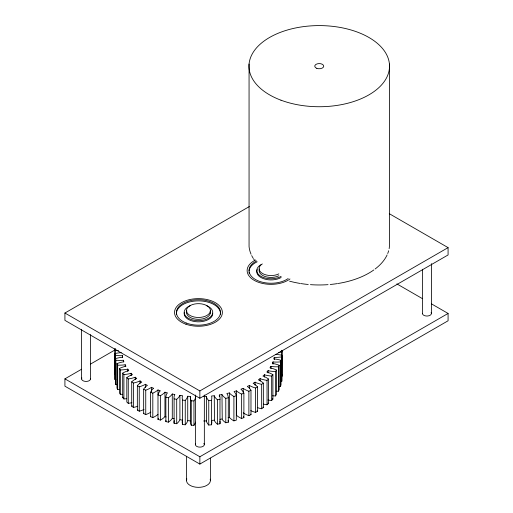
<?xml version="1.0" encoding="UTF-8"?>
<svg xmlns="http://www.w3.org/2000/svg" width="513" height="513" viewBox="0 0 513 513"><rect width="100%" height="100%" fill="white"/><g stroke="black" fill="none" stroke-linecap="round" stroke-linejoin="round"><path stroke-width="0.77" d="M114.97 350.103L115.111 348.551L114.97 374.522L114.97 350.103A22.091 12.754 0 0 0 118.586 350.783M280.887 381.415A22.091 12.754 0 0 0 281.797 381.268L281.945 355.297A22.091 12.754 0 0 0 275.513 354.355M281.797 381.268L281.958 350.244L282.092 376.215L281.958 374.663M182.339 420.711A22.091 12.754 0 0 0 182.602 424.54L185.257 424.783L185.257 400.364A22.091 12.754 0 0 0 187.732 396.235L190.445 396.485L190.323 397.03A22.091 12.754 0 0 0 191.272 400.82L191.272 425.239L193.959 425.315A22.091 12.754 0 0 0 195.485 422.154M190.445 396.485L190.323 421.442A22.091 12.754 0 0 0 191.272 425.239M281.797 356.849A22.091 12.754 0 0 1 275.231 357.401L274.288 357.33L273.859 358.895A22.091 12.754 0 0 1 281.015 360.325L281.015 384.737L280.592 386.276A22.091 12.754 0 0 1 278.713 386.436M280.592 386.276L280.592 361.857L281.015 360.325M280.592 361.857A22.091 12.754 0 0 1 273.961 362.005L273.031 361.883L272.32 363.409A22.091 12.754 0 0 1 279.181 365.262L279.181 389.681L278.482 391.182A22.091 12.754 0 0 1 276.584 391.227M278.482 391.182L278.482 366.763L279.181 365.262M278.482 366.763A22.091 12.754 0 0 1 271.864 366.513L270.967 366.333L269.979 367.808A22.091 12.754 0 0 1 276.469 370.065L276.469 394.484L275.5 395.933A22.091 12.754 0 0 1 272.659 395.792M275.5 395.933L275.5 371.515L276.469 370.065M275.5 371.515A22.091 12.754 0 0 1 268.959 370.867L268.1 370.63L266.85 372.047A22.091 12.754 0 0 1 272.897 374.682L272.897 399.095L271.672 400.48A22.091 12.754 0 0 1 267.953 400.018M271.672 400.48L271.672 376.061L272.897 374.682M271.672 376.061A22.091 12.754 0 0 1 265.285 375.022L264.471 374.734L262.977 376.067A22.091 12.754 0 0 1 268.511 379.049L268.511 403.468L267.042 404.77A22.091 12.754 0 0 1 263.425 404.09M267.042 404.77L267.042 380.351L268.511 379.049M267.042 380.351A22.091 12.754 0 0 1 260.88 378.934L260.123 378.6L258.392 379.832A22.091 12.754 0 0 1 263.355 383.134L263.355 407.553L261.662 408.758A22.091 12.754 0 0 1 257.366 407.585M250.786 410.631A22.091 12.754 0 0 0 255.583 412.401L257.488 411.298L257.488 386.885A22.091 12.754 0 0 0 253.153 383.301L255.096 382.179L255.788 382.557A22.091 12.754 0 0 0 261.662 384.34L263.355 383.134M389.258 213.671L448.08 247.625L448.08 254.955L199.858 398.261L64.92 320.356L64.92 313.026L249.35 206.547M431.471 303.863L448.08 313.449L448.08 320.779L199.858 464.085L64.92 386.18L64.92 378.857L81.561 369.245M90.577 364.044L114.841 350.033M64.92 313.026L199.858 390.932L448.08 247.625M243.239 412.747L243.784 413.202A22.091 12.754 0 0 0 248.882 415.652L250.979 414.677L250.979 390.258A22.091 12.754 0 0 0 247.311 386.43L249.446 385.436L250.068 385.853A22.091 12.754 0 0 0 255.583 387.982L257.488 386.885M64.92 378.857L199.858 456.762L448.08 313.449M219.327 396.562L219.327 394.991L221.975 394.58L222.251 419.525A22.091 12.754 0 0 0 225.791 422.763L228.304 422.205L228.304 397.793A22.091 12.754 0 0 0 226.868 393.497L229.433 392.932L229.433 417.345L229.798 417.851A22.091 12.754 0 0 0 233.909 420.865L236.307 420.16L236.307 395.741A22.091 12.754 0 0 0 234.095 391.56L236.544 390.842L236.544 415.254L237.006 415.742A22.091 12.754 0 0 0 241.629 418.486L243.887 417.64L243.887 393.221A22.091 12.754 0 0 0 240.937 389.194L243.239 388.335L243.784 388.783A22.091 12.754 0 0 0 248.882 391.239L250.979 390.258M236.544 390.842L237.006 391.323A22.091 12.754 0 0 0 241.629 394.067L243.887 393.221M229.433 392.932L229.798 393.439A22.091 12.754 0 0 0 233.909 396.446L236.307 395.741M221.975 394.58L222.251 395.106A22.091 12.754 0 0 0 225.791 398.345L228.304 397.793M228.15 417.633L229.433 417.345M203.642 396.568L206.386 396.485L206.463 421.455A22.091 12.754 0 0 0 208.759 425.046L211.414 424.802L211.414 400.39A22.091 12.754 0 0 0 211.555 396.017L214.267 395.767L214.447 396.312A22.091 12.754 0 0 0 217.377 399.749L219.981 399.345A22.091 12.754 0 0 0 219.327 394.991M219.987 419.301L221.975 418.993M214.267 395.767L214.447 420.724A22.091 12.754 0 0 0 217.377 424.161L219.981 423.764L219.981 399.345M206.386 396.485L206.463 397.036A22.091 12.754 0 0 0 208.759 400.634L211.414 400.39M214.267 420.185L211.555 420.436A22.091 12.754 0 0 1 211.414 424.802M203.642 420.987L206.386 420.904M191.272 400.82L193.959 400.903A22.091 12.754 0 0 0 195.671 396.645M160.389 395.677L157.991 394.972A22.091 12.754 0 0 1 159.799 391.284L160.293 390.816L157.991 389.951L157.991 419.39L160.389 420.096L160.389 395.677A22.091 12.754 0 0 0 164.955 392.189L167.405 392.913L166.994 393.407A22.091 12.754 0 0 0 165.866 397.184L165.866 421.596L168.379 422.154L168.379 397.742A22.091 12.754 0 0 0 172.291 393.997L174.85 394.561L174.535 395.087A22.091 12.754 0 0 0 174.099 398.909L174.099 423.321L176.703 423.725L176.703 399.306A22.091 12.754 0 0 0 179.909 395.35L182.557 395.76L182.339 396.293A22.091 12.754 0 0 0 182.602 400.121L185.257 400.364M185.257 424.783A22.091 12.754 0 0 0 187.732 420.647L190.445 420.897M174.099 398.909L176.703 399.306M176.703 423.725A22.091 12.754 0 0 0 179.909 419.762L182.557 420.173M165.866 397.184L168.379 397.742M168.379 422.154A22.091 12.754 0 0 0 172.291 418.409L174.208 418.839M160.389 420.096A22.091 12.754 0 0 0 164.955 416.607L166.18 416.966M121.248 352.668A22.091 12.754 0 0 0 114.816 353.604L114.957 355.156A22.091 12.754 0 0 0 122.472 355.695L122.62 357.279L121.664 357.324A22.091 12.754 0 0 0 115.438 358.651L115.861 360.184A22.091 12.754 0 0 0 123.434 360.267L123.864 361.832L122.921 361.934A22.091 12.754 0 0 0 116.97 363.627L117.669 365.128A22.091 12.754 0 0 0 125.21 364.749L125.922 366.282L125.012 366.442A22.091 12.754 0 0 0 119.394 368.481L120.356 369.937A22.091 12.754 0 0 0 127.795 369.103L128.776 370.585L127.897 370.796A22.091 12.754 0 0 0 122.684 373.169L123.909 374.554A22.091 12.754 0 0 0 131.155 373.278L132.399 374.695L131.559 374.958A22.091 12.754 0 0 0 126.807 377.632L128.269 378.934A22.091 12.754 0 0 0 135.246 377.228L136.74 378.562L135.958 378.87A22.091 12.754 0 0 0 131.713 381.819L133.406 383.025A22.091 12.754 0 0 0 140.036 380.909L141.761 382.14L141.037 382.499A22.091 12.754 0 0 0 137.349 385.686L139.254 386.783A22.091 12.754 0 0 0 145.461 384.282L147.404 385.404L146.75 385.802A22.091 12.754 0 0 0 143.653 389.194L145.743 390.169A22.091 12.754 0 0 0 151.47 387.309L153.599 388.303L153.021 388.745A22.091 12.754 0 0 0 150.566 392.298L152.816 393.144A22.091 12.754 0 0 0 157.991 389.951M150.566 392.298L150.566 416.716L152.816 417.563A22.091 12.754 0 0 0 157.991 414.369M143.653 389.194L143.653 413.606L145.743 414.587A22.091 12.754 0 0 0 150.854 412.138M396.87 283.888L422.475 298.669M137.349 385.686L137.349 410.099L139.254 411.202A22.091 12.754 0 0 0 144.057 409.438M131.713 381.819L131.713 406.232L133.406 407.444A22.091 12.754 0 0 0 137.702 406.27M131.886 402.673A22.091 12.754 0 0 1 128.269 403.346L126.807 402.045L126.807 377.632M122.684 373.169L122.684 397.588L123.909 398.973A22.091 12.754 0 0 0 126.711 398.665M122.261 394.285A22.091 12.754 0 0 1 120.356 394.35L119.394 392.9L119.394 368.481M119.567 389.591A22.091 12.754 0 0 1 117.669 389.547L116.97 388.04L116.97 363.627M116.797 384.692A22.091 12.754 0 0 1 115.861 384.603L115.438 383.064L115.438 358.651M115.874 379.723A22.091 12.754 0 0 1 114.957 379.575L114.816 353.604M431.414 263.631L431.414 313.59M422.455 269.242L422.455 313.59M389.418 64.042L389.418 246.522A70.275 40.572 0 0 1 389.13 248.645M274.288 357.33L274.288 359.69M273.031 361.883L273.031 364.243M270.967 366.333L270.967 368.693M268.1 370.63L268.1 372.996M264.471 374.734L264.471 377.1M261.662 384.34L261.662 408.758M260.123 378.6L260.123 380.96M255.583 387.982L255.583 412.401M255.096 382.179L255.096 385.327M249.446 385.436L249.446 388.585M249.061 64.042L249.061 246.522A70.275 40.572 0 0 0 251.056 254.217M248.882 391.239L248.882 415.652M243.239 388.335L243.239 393.061M241.629 394.067L241.629 418.486M233.909 396.446L233.909 420.865M225.791 398.345L225.791 422.763M217.377 399.749L217.377 424.161M210.413 310.718A11.959 6.906 0 0 1 192.24 316.463A11.959 6.906 0 0 1 192.715 304.504A11.959 6.906 0 0 1 210.413 310.718L210.413 313.122M210.413 458.167L210.413 480.604M208.759 400.634L208.759 425.046M204.341 395.004L204.341 444.688M199.858 390.932L199.858 398.261M199.858 456.762L199.858 464.085M195.382 395.004L195.382 444.688M193.959 400.903L193.959 425.315M187.732 396.235L187.732 420.647M186.501 310.403L186.501 312.808M186.501 456.249L186.501 480.29M182.602 400.121L182.602 424.54M179.909 395.35L179.909 419.762M172.291 393.997L172.291 418.409M164.955 392.189L164.955 416.607M152.816 393.144L152.816 417.563M151.47 387.309L151.47 392.028M145.743 390.169L145.743 414.587M145.461 384.282L145.461 387.43M140.036 380.909L140.036 383.269M139.254 386.783L139.254 411.202M135.246 377.228L135.246 379.594M133.406 383.025L133.406 407.444M131.155 373.278L131.155 375.644M128.269 378.934L128.269 403.346M127.795 369.103L127.795 371.47M125.21 364.749L125.21 366.327M123.909 374.554L123.909 398.973M123.434 360.267L123.434 361.838M122.472 355.695L122.472 357.272M120.356 369.937L120.356 394.35M117.669 365.128L117.669 389.547M115.861 360.184L115.861 384.603M114.957 355.156L114.957 379.575M90.544 334.643L90.544 378.992M81.586 329.308L81.586 378.992M90.544 378.716A4.482 2.591 0 0 1 85.363 381.409A4.482 2.591 0 0 1 81.881 377.927M203.853 443.379A4.482 2.591 0 0 1 200.096 447.137A4.482 2.591 0 0 1 195.671 443.623M431.119 312.526A4.482 2.591 0 0 1 427.637 316.008A4.482 2.591 0 0 1 422.455 313.315M388.649 250.748A70.275 40.572 0 0 1 387.713 253.531M387.116 254.903A70.275 40.572 0 0 1 375.15 268.979M373.849 269.934A70.275 40.572 0 0 1 338.214 283.465M337.426 283.593A70.275 40.572 0 0 1 330.231 284.471M328.051 284.651A70.275 40.572 0 0 1 310.429 284.651M308.249 284.471A70.275 40.572 0 0 1 301.054 283.593M300.265 283.465A70.275 40.572 0 0 1 289.544 281.169M254.833 260.623A70.275 40.572 0 0 1 253.634 258.943M253.204 258.276A70.275 40.572 0 0 1 251.691 255.583M176.466 314.251A22.021 12.716 0 0 1 198.454 300.875A22.021 12.716 0 0 1 220.449 314.251M206.239 305.524A14.287 8.246 0 0 1 209.24 317.848A14.287 8.246 0 0 1 187.675 317.848A14.287 8.246 0 0 1 190.676 305.524M212.722 313.154A14.287 8.246 0 0 1 197.71 321.824A14.287 8.246 0 0 1 184.347 312.295M210.208 311.16A11.959 6.906 0 0 1 198.185 319.342A11.959 6.906 0 0 1 186.815 310.852M288.165 278.533A22.021 12.716 0 0 1 255.75 279.675A22.021 12.716 0 0 1 256.603 260.931M249.299 273.666A22.021 12.716 0 0 1 249.055 272.345M249.055 271.011A22.021 12.716 0 0 1 257.193 261.797M281.15 276.36A14.287 8.246 0 0 1 260.95 276.36A14.287 8.246 0 0 1 260.95 264.695M281.15 277.507A14.287 8.246 0 0 1 263.906 278.822A14.287 8.246 0 0 1 257.25 269.543M289.973 278.976A23.925 13.813 0 0 1 254.519 280.515A23.925 13.813 0 0 1 255.583 259.995M278.848 275.763A11.959 6.906 0 0 1 264.836 276.43A11.959 6.906 0 0 1 259.411 268.94M278.848 273.884A11.959 6.906 0 0 1 262.399 273.423A11.959 6.906 0 0 1 262.342 263.913M210.208 479.161A11.959 6.906 0 0 1 198.185 487.35A11.959 6.906 0 0 1 186.815 478.86M282.092 351.796A22.091 12.754 0 0 1 278.476 352.476M257.071 410.81A22.091 12.754 0 0 1 257.488 411.298M262.848 407.085A22.091 12.754 0 0 1 263.355 407.553M267.921 403.038A22.091 12.754 0 0 1 268.511 403.468M272.23 398.704A22.091 12.754 0 0 1 272.897 399.095M243.38 416.582A22.091 12.754 0 0 1 243.887 417.64M250.645 414.158A22.091 12.754 0 0 1 250.979 414.677M219.878 421.019A22.091 12.754 0 0 1 219.981 423.764M228.067 420.564A22.091 12.754 0 0 1 228.304 422.205M174.099 423.321A22.091 12.754 0 0 1 174.208 420.583M165.866 421.596A22.091 12.754 0 0 1 165.988 420.506M157.991 419.39A22.091 12.754 0 0 1 158.312 418.307M150.566 416.716A22.091 12.754 0 0 1 150.796 416.184M143.653 413.606A22.091 12.754 0 0 1 143.986 413.093M137.349 410.099A22.091 12.754 0 0 1 137.773 409.611M131.713 406.232A22.091 12.754 0 0 1 132.219 405.77M122.684 397.588A22.091 12.754 0 0 1 123.351 397.19M280.97 100.189A70.275 40.572 0 0 0 389.418 68.287A70.275 40.572 0 0 0 287.338 30.017A70.275 40.572 0 0 0 280.97 100.189M316.816 68.344A4.482 2.591 0 0 0 323.722 66.286A4.482 2.591 0 0 0 317.181 63.862A4.482 2.591 0 0 0 316.816 68.344M186.463 323.107A22.021 12.716 0 0 0 220.449 313.103A22.021 12.716 0 0 0 188.457 301.112A22.021 12.716 0 0 0 186.463 323.107M185.879 324.19A23.925 13.813 0 0 0 222.366 312.853A23.925 13.813 0 0 0 187.117 300.278A23.925 13.813 0 0 0 185.879 324.19"/></g></svg>
